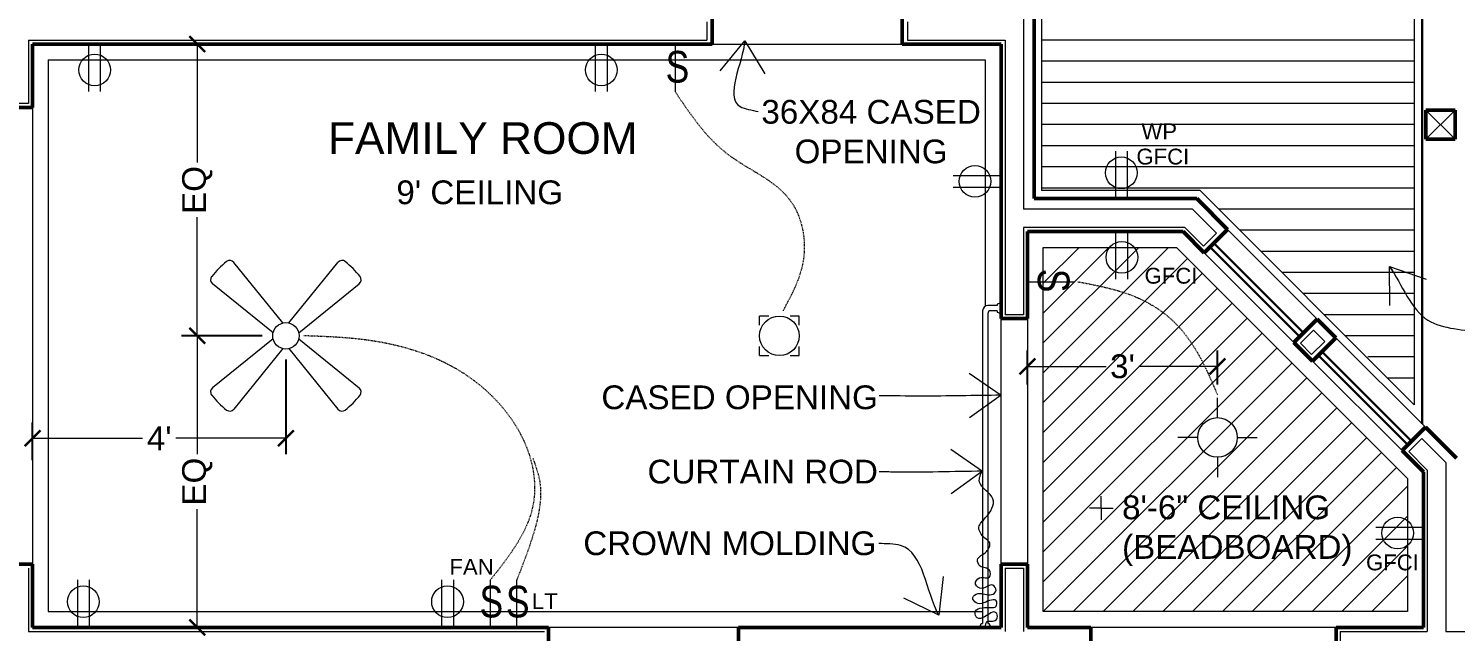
# Model space of a CAD drawing. Header units: inches. Extents: x -4969 to 16721, y 2489 to 24693.
# Drawn here: x 6927.5 to 7197.8, y 7297.3 to 7411.5 of the extents above; entities that cross this region are included whole.
import ezdxf

# ---------------------------------------------------------------- set-up
doc = ezdxf.new("R2010")
doc.units = ezdxf.units.IN
doc.header["$MEASUREMENT"] = 0
doc.linetypes.add('CENTER', pattern=[2, 1.25, -0.25, 0.25, -0.25])
doc.layers.get('0').update_dxf_attribs({"lineweight": 5})
for name, color, linetype, lineweight in [('1', 1, 'Continuous', 9), ('2', 6, 'Continuous', 20), ('3', 3, 'Continuous', 30), ('5', 4, 'Continuous', 50), ('A-DIMSx', 7, 'Continuous', 9), ('A-ELEC', 7, 'Continuous', 9), ('A-TEXTx', 7, 'Continuous', 20)]:
    doc.layers.add(name, color=color, linetype=linetype, lineweight=lineweight)
doc.styles.get("Standard").update_dxf_attribs({"font": 'Arial.ttf'})
doc.dimstyles.get("Standard").update_dxf_attribs({"dimtxt": 3, "dimasz": 2, "dimexe": 0.03125, "dimexo": 0.0625, "dimgap": 0.03125, "dimtad": 0, "dimtoh": 1, "dimdec": 4, "dimlfac": 0.99985, "dimzin": 0, "dimdsep": 46, "dimlunit": 4, "dimtxsty": 'Standard', "dimblk": 'ARCHTICK', "dimblk1": 'ARCHTICK', "dimblk2": 'ARCHTICK', "dimcen": 0.09, "dimclrt": 256, "dimadec": 0, "dimazin": 0, "dimtfac": 1, "dimtdec": 4, "dimtofl": 0, "dimtmove": 0, "dimatfit": 3, "dimfxl": 1, "dimtolj": 1, "dimtzin": 0, "dimarcsym": 0})

# ---------------------------------------------------------------- blocks, each defined once
blk = doc.blocks.new('Ceiling Fan 1')
at = {"layer": 'A-ELEC', "ltscale": 0.25}
for p, q in [((7027.2, 6546.18), (7017.94, 6557.65)), ((7028.38, 6546.18), (7037.63, 6557.65)), ((7025.36, 6544.34), (7013.89, 6553.59)), ((7030.22, 6544.34), (7041.69, 6553.59)), ((7025.36, 6543.16), (7013.89, 6533.91)), ((7030.22, 6543.16), (7041.69, 6533.91)), ((7027.2, 6541.32), (7017.94, 6529.85)), ((7028.38, 6541.32), (7037.63, 6529.85))]:
    blk.add_line(p, q, dxfattribs=at)
at = {"layer": 'A-ELEC', "ltscale": 0.1}
blk.add_circle((7027.79, 6543.75), 2.5, dxfattribs=at)
at = {"layer": 'A-ELEC', "ltscale": 0.25}
for centre, radius, start, end in [((7027.79, 6543.75), 18, 128.6643, 141.3357), ((7017.17, 6557.03), 1, 38.8845, 128.6643), ((7038.41, 6557.03), 1, 51.3357, 141.1155), ((7027.79, 6543.75), 18, 38.6643, 51.3357), ((7014.51, 6554.37), 1, 141.3357, 231.1155), ((7041.06, 6554.37), 1, 308.8845, 38.6643), ((7014.51, 6533.13), 1, 128.8845, 218.6643), ((7027.79, 6543.75), 18, 218.6643, 231.3357), ((7027.79, 6543.75), 18, 308.6643, 321.3357), ((7041.06, 6533.13), 1, 321.3357, 51.1155), ((7017.17, 6530.48), 1, 231.3357, 321.1155), ((7038.41, 6530.48), 1, 218.8845, 308.6643)]:
    blk.add_arc(centre, radius, start, end, dxfattribs=at)
blk = doc.blocks.new('_ArchTick')
at = {"color": 0, "linetype": 'ByBlock', "lineweight": 0, "const_width": 0.15}
blk.add_lwpolyline([(-0.5, -0.5), (0.5, 0.5)], dxfattribs=at)
blk = doc.blocks.new('*D823')
at = {"layer": 'A-DIMSx', "color": 0, "lineweight": -2, "ltscale": 0.25, "transparency": 16777216}
for p, q in [((6976.25, 7348.77), (6976.25, 7330.86)), ((6928.25, 7329.75), (6928.25, 7336.86))]:
    blk.add_line(p, q, dxfattribs=at)
at = {"layer": 'A-DIMSx', "color": 0, "lineweight": 5, "ltscale": 0.25, "transparency": 16777216}
for p, q in [((6928.25, 7333.86), (6949.09, 7333.86)), ((6976.25, 7333.86), (6955.41, 7333.86))]:
    blk.add_line(p, q, dxfattribs=at)
at = {"layer": 'Defpoints', "color": 0, "ltscale": 0.25, "transparency": 16777216}
for p in [(6976.25, 7350.77), (6976.25, 7333.86), (6928.25, 7327.75)]:
    blk.add_point(p, dxfattribs=at)
at = {"layer": 'A-DIMSx', "color": 0, "lineweight": 5, "ltscale": 0.25, "transparency": 16777216, "xscale": 3, "yscale": 3, "zscale": 3, "rotation": 180}
blk.add_blockref('_ArchTick', (6928.25, 7333.86), dxfattribs=at)
at = {"layer": 'A-DIMSx', "color": 0, "lineweight": 5, "ltscale": 0.25, "transparency": 16777216, "xscale": 3, "yscale": 3, "zscale": 3}
blk.add_blockref('_ArchTick', (6976.25, 7333.86), dxfattribs=at)
at = {"layer": 'A-DIMSx', "ltscale": 0.25, "transparency": 16777216, "insert": (6952.25, 7333.86), "char_height": 4.5, "attachment_point": 5}
blk.add_mtext("\\A1;4'", dxfattribs=at)
blk = doc.blocks.new('*D824')
at = {"layer": 'A-DIMSx', "color": 0, "lineweight": -2, "ltscale": 0.25, "transparency": 16777216}
for p, q in [((6971.75, 7408.52), (6956.47, 7408.52)), ((6971.75, 7353.27), (6956.47, 7353.27))]:
    blk.add_line(p, q, dxfattribs=at)
at = {"layer": 'A-DIMSx', "color": 0, "lineweight": 5, "ltscale": 0.25, "transparency": 16777216}
for p, q in [((6959.47, 7408.52), (6959.47, 7386.08)), ((6959.47, 7353.27), (6959.47, 7375.72))]:
    blk.add_line(p, q, dxfattribs=at)
at = {"layer": 'Defpoints', "color": 0, "ltscale": 0.25, "transparency": 16777216}
for p in [(6959.47, 7408.52), (6973.75, 7408.52), (6973.75, 7353.27)]:
    blk.add_point(p, dxfattribs=at)
at = {"layer": 'A-DIMSx', "color": 0, "lineweight": 5, "ltscale": 0.25, "transparency": 16777216, "xscale": 3, "yscale": 3, "zscale": 3}
for p, rotation in [((6959.47, 7408.52), 90), ((6959.47, 7353.27), 270)]:
    blk.add_blockref('_ArchTick', p, dxfattribs=dict(at, rotation=rotation))
at = {"layer": 'A-DIMSx', "ltscale": 0.25, "transparency": 16777216, "insert": (6959.47, 7380.9), "char_height": 4.5, "attachment_point": 5, "rotation": 90}
blk.add_mtext('\\A1;EQ', dxfattribs=at)
blk = doc.blocks.new('*D825')
at = {"layer": 'A-DIMSx', "color": 0, "lineweight": -2, "ltscale": 0.25, "transparency": 16777216}
for p, q in [((6971.75, 7353.27), (6956.47, 7353.27)), ((6961.47, 7298.02), (6962.47, 7298.02))]:
    blk.add_line(p, q, dxfattribs=at)
at = {"layer": 'A-DIMSx', "color": 0, "lineweight": 5, "ltscale": 0.25, "transparency": 16777216}
for p, q in [((6959.47, 7353.27), (6959.47, 7330.83)), ((6959.47, 7298.02), (6959.47, 7320.47))]:
    blk.add_line(p, q, dxfattribs=at)
at = {"layer": 'Defpoints', "color": 0, "ltscale": 0.25, "transparency": 16777216}
for p in [(6973.75, 7353.27), (6959.47, 7298.02), (6959.47, 7298.02)]:
    blk.add_point(p, dxfattribs=at)
at = {"layer": 'A-DIMSx', "color": 0, "lineweight": 5, "ltscale": 0.25, "transparency": 16777216, "xscale": 3, "yscale": 3, "zscale": 3}
for p, rotation in [((6959.47, 7353.27), 90), ((6959.47, 7298.02), 270)]:
    blk.add_blockref('_ArchTick', p, dxfattribs=dict(at, rotation=rotation))
at = {"layer": 'A-DIMSx', "ltscale": 0.25, "transparency": 16777216, "insert": (6959.47, 7325.65), "char_height": 4.5, "attachment_point": 5, "rotation": 90}
blk.add_mtext('\\A1;EQ', dxfattribs=at)
blk = doc.blocks.new('*D826')
at = {"layer": 'A-DIMSx', "color": 0, "lineweight": -2, "ltscale": 0.25, "transparency": 16777216}
for p, q in [((7116.75, 7344.06), (7116.75, 7350.48)), ((7152.75, 7344.06), (7152.75, 7350.48))]:
    blk.add_line(p, q, dxfattribs=at)
at = {"layer": 'A-DIMSx', "color": 0, "lineweight": 5, "ltscale": 0.25, "transparency": 16777216}
for p, q in [((7116.75, 7347.48), (7131.68, 7347.48)), ((7152.75, 7347.48), (7137.82, 7347.48))]:
    blk.add_line(p, q, dxfattribs=at)
at = {"layer": 'Defpoints', "color": 0, "ltscale": 0.25, "transparency": 16777216}
for p in [(7116.75, 7347.48), (7116.75, 7342.06), (7152.75, 7342.06)]:
    blk.add_point(p, dxfattribs=at)
at = {"layer": 'A-DIMSx', "color": 0, "lineweight": 5, "ltscale": 0.25, "transparency": 16777216, "xscale": 3, "yscale": 3, "zscale": 3, "rotation": 180}
blk.add_blockref('_ArchTick', (7116.75, 7347.48), dxfattribs=at)
at = {"layer": 'A-DIMSx', "color": 0, "lineweight": 5, "ltscale": 0.25, "transparency": 16777216, "xscale": 3, "yscale": 3, "zscale": 3}
blk.add_blockref('_ArchTick', (7152.75, 7347.48), dxfattribs=at)
at = {"layer": 'A-DIMSx', "ltscale": 0.25, "transparency": 16777216, "insert": (7134.75, 7347.48), "char_height": 4.5, "attachment_point": 5}
blk.add_mtext("\\A1;3'", dxfattribs=at)

msp = doc.modelspace()

# ---------------------------------------------------------------- linework, layer by layer
at = {"layer": '1'}
for p, q in [((7115.9965993, 7422.2747155), (7115.9965993, 7377.2747155)), ((7055.9965993, 7412.7747155), (7055.9965993, 7409.2747155)), ((7093.9965993, 7412.7747155), (7093.9965993, 7409.2747155)), ((6927.4965993, 7409.2747155), (6927.4965993, 7397.2747155)), ((6927.4965993, 7409.2747155), (7055.9965993, 7409.2747155)), ((7093.9965993, 7409.2747155), (7112.4965993, 7409.2747155)), ((7112.4965993, 7409.2747155), (7112.4965993, 7357.2747155)), ((7189.9965993, 7409.2747155), (7119.4965993, 7409.2747155)), ((7189.9965993, 7405.2747155), (7119.4965993, 7405.2747155)), ((7189.9965993, 7401.2747155), (7119.4965993, 7401.2747155)), ((6927.4965993, 7397.2747155), (6923.9965993, 7397.2747155)), ((7189.9965993, 7397.2747155), (7119.4965993, 7397.2747155)), ((7189.9965993, 7393.2747155), (7119.4965993, 7393.2747155)), ((7189.9965993, 7389.2747155), (7119.4965993, 7389.2747155)), ((7189.9965993, 7385.2747155), (7119.4965993, 7385.2747155)), ((7189.9965993, 7381.2747155), (7119.4965993, 7381.2747155)), ((7147.9965993, 7377.2747155), (7115.9965993, 7377.2747155)), ((7152.5511628, 7372.720152), (7147.9965993, 7377.2747155)), ((7189.9965993, 7377.2747155), (7152.9463467, 7377.2747155)), ((7115.9965993, 7373.7747155), (7115.9965993, 7357.2747155)), ((7146.5468518, 7373.7747155), (7115.9965993, 7373.7747155)), ((7146.5468518, 7373.7747155), (7150.0762891, 7370.2452782)), ((7150.0762891, 7370.2452782), (7152.5511628, 7372.720152)), ((7189.9965993, 7373.2747155), (7156.9463467, 7373.2747155)), ((7119.7465993, 7346.2795495), (7143.4917653, 7370.0247155)), ((7119.7465993, 7351.9364037), (7137.834911, 7370.0247155)), ((7119.7465993, 7357.593258), (7132.1780568, 7370.0247155)), ((7119.7465993, 7363.2501122), (7126.5212025, 7370.0247155)), ((7119.7465993, 7340.6226952), (7147.0710852, 7367.9471812)), ((7189.9965993, 7369.2747155), (7160.9463467, 7369.2747155)), ((7119.7465993, 7334.965841), (7149.8995124, 7365.1187541)), ((7189.9965993, 7365.2747155), (7164.9463467, 7365.2747155)), ((7119.7465993, 7329.3089867), (7152.7279395, 7362.2903269)), ((7189.9965993, 7361.2747155), (7168.9463467, 7361.2747155)), ((7119.7465993, 7323.6521325), (7155.5563666, 7359.4618998)), ((7115.9965993, 7357.2747155), (7112.4965993, 7357.2747155)), ((7119.7465993, 7317.9952782), (7158.3847937, 7356.6334727)), ((7189.9965993, 7357.2747155), (7172.9463467, 7357.2747155)), ((7119.7465993, 7312.338424), (7161.2132209, 7353.8050456)), ((7168.4610654, 7351.8605019), (7170.9359391, 7354.3353756)), ((7173.0572594, 7352.2140553), (7170.9359391, 7354.3353756)), ((7189.9965993, 7353.2747155), (7176.9463467, 7353.2747155)), ((7119.7465993, 7306.6815697), (7164.041648, 7350.9766184)), ((7170.5823857, 7349.7391816), (7168.4610654, 7351.8605019)), ((7170.5823857, 7349.7391816), (7173.0572594, 7352.2140553)), ((7119.7465993, 7301.0247155), (7166.8700751, 7348.1481913)), ((7189.9965993, 7349.2747155), (7181.199041, 7349.2747155)), ((7125.4034535, 7301.0247155), (7169.6985022, 7345.3197642)), ((7189.9965993, 7345.2747155), (7184.9463467, 7345.2747155)), ((7131.0603078, 7301.0247155), (7172.5269294, 7342.4913371)), ((7136.717162, 7301.0247155), (7175.3553565, 7339.6629099)), ((7142.3740163, 7301.0247155), (7178.1837836, 7336.8344828)), ((7148.0308705, 7301.0247155), (7181.0122107, 7334.0060557)), ((7188.967162, 7331.3544053), (7191.4420358, 7333.829279)), ((7195.9965993, 7329.2747155), (7191.4420358, 7333.829279)), ((7153.6877248, 7301.0247155), (7183.8406379, 7331.1776286)), ((7192.4965993, 7327.824968), (7188.967162, 7331.3544053)), ((7195.9965993, 7329.2747155), (7195.9965993, 7297.2747155)), ((7159.344579, 7301.0247155), (7186.669065, 7328.3492014)), ((7192.4965993, 7327.824968), (7192.4965993, 7297.2747155)), ((7165.0014333, 7301.0247155), (7188.7465993, 7324.7698815)), ((7170.6582875, 7301.0247155), (7188.7465993, 7319.1130272)), ((7176.3151418, 7301.0247155), (7188.7465993, 7313.456173)), ((6927.4965993, 7309.2747155), (6927.4965993, 7297.2747155)), ((7112.4965993, 7309.2747155), (7112.4965993, 7297.2747155)), ((7112.4965993, 7309.2747155), (7115.9965993, 7309.2747155)), ((7115.9965993, 7309.2747155), (7115.9965993, 7297.2747155)), ((7181.971996, 7301.0247155), (7188.7465993, 7307.7993187)), ((6927.4965993, 7297.2747155), (7025.2465993, 7297.2747155)), ((7175.9965993, 7297.2747155), (7192.4965993, 7297.2747155)), ((7175.9965993, 7297.2747155), (7175.9965993, 7293.7747155)), ((7195.9965993, 7297.2747155), (7211.9965993, 7297.2747155))]:
    msp.add_line(p, q, dxfattribs=at)
msp.add_lwpolyline([(7119.4965993, 7577.2747155), (7189.9965993, 7577.2747155), (7189.9965993, 7340.2244629), (7149.4463467, 7380.7747155), (7119.4965993, 7380.7747155)], close=True, dxfattribs=at)
msp.add_open_spline([(7108.7465993, 7298.0247155), (7108.8049545, 7298.4998505), (7108.9283343, 7299.504422), (7110.359586, 7299.0166284), (7111.2358844, 7299.8521132), (7110.6603832, 7301.6176162), (7108.9423834, 7300.0822397), (7107.1846442, 7299.4348017), (7106.3331865, 7301.7094151), (7108.9772165, 7301.8935172), (7110.9586933, 7301.6922347), (7111.04343, 7303.9200378), (7108.6977056, 7302.6631695), (7107.0895421, 7302.3666056), (7105.9829385, 7303.7694169), (7107.8996874, 7304.9639303), (7109.4109511, 7303.7009957), (7111.1506037, 7304.9394478), (7109.9700756, 7306.7629088), (7108.4741603, 7304.9005184), (7106.4342532, 7306.1138114), (7107.6659876, 7308.0302443), (7109.8502877, 7306.8495508), (7109.7471015, 7309.514823), (7107.7412321, 7309.1441046), (7106.8757862, 7311.3807569), (7109.092465, 7311.974279), (7109.9643228, 7314.1496226), (7108.2604363, 7315.0999765), (7106.9850124, 7317.1074622), (7109.310397, 7319.1288156), (7111.4975913, 7322.7609348), (7106.8296733, 7324.8969367), (7107.8893773, 7327.1036879), (7108.2836903, 7327.9248142)], degree=3, knots=[0, 0, 0, 0, 1.1840749792, 2.5034732089, 3.3351592419, 4.3319433353, 6.6340048114, 8.0268839376, 9.097097648, 12.0156809279, 13.2882959308, 14.2596252029, 16.6818833478, 18.1196384675, 19.319014229, 20.5228224933, 23.1528672395, 24.2973101325, 25.4672895044, 27.6056258064, 29.0946213571, 30.4960394173, 32.4192886134, 33.7262701708, 35.6292895929, 36.9055172894, 39.1995473115, 41.0493126363, 42.2205046227, 44.5685010463, 46.7651530592, 50.5751825061, 54.6710802335, 57.0983237381, 57.0983237381, 57.0983237381, 57.0983237381], dxfattribs=at)
at = {"layer": '2'}
for p, q in [((7056.9965993, 7408.5247155), (7092.9965993, 7408.5247155)), ((6931.2465993, 7405.5247155), (6931.2465993, 7301.0247155)), ((6931.2465993, 7405.5247155), (7108.7465993, 7405.5247155)), ((7108.7465993, 7405.5247155), (7108.7465993, 7358.8907409)), ((6928.2465993, 7396.5247155), (6928.2465993, 7310.0247155)), ((7154.6724831, 7373.4272587), (7171.6430459, 7356.456696)), ((7150.2530658, 7369.0078413), (7167.2236285, 7352.0372786)), ((7110.9965993, 7359.0247155), (7109.2465993, 7359.0247155)), ((7111.7465993, 7359.5247155), (7110.9965993, 7359.2747155)), ((7110.9965993, 7359.2747155), (7110.9965993, 7359.0247155)), ((7108.2465993, 7358.0247155), (7108.2465993, 7298.7747155)), ((7109.2465993, 7357.5247155), (7109.2465993, 7298.7747155)), ((7110.9965993, 7358.0247155), (7109.7465993, 7358.0247155)), ((7110.9965993, 7358.0247155), (7110.9965993, 7357.7747155)), ((7110.9965993, 7357.7747155), (7111.7465993, 7357.5247155)), ((7111.7465993, 7310.0247155), (7111.7465993, 7356.5247155)), ((7116.7465993, 7356.5247155), (7116.7465993, 7310.0247155)), ((7175.1785798, 7352.9211621), (7192.1491425, 7335.9505993)), ((7170.7591624, 7348.5017447), (7187.7297252, 7331.5311819)), ((6931.2465993, 7301.0247155), (7108.2465993, 7301.0247155)), ((7061.9965993, 7298.0247155), (7025.9965993, 7298.0247155)), ((7107.7465993, 7298.0247155), (7107.9965993, 7298.7747155)), ((7107.9965993, 7298.7747155), (7108.2465993, 7298.7747155)), ((7109.2465993, 7298.7747155), (7109.4965993, 7298.7747155)), ((7109.4965993, 7298.7747155), (7109.7465993, 7298.0247155)), ((7175.2465993, 7298.0247155), (7128.7465993, 7298.0247155))]:
    msp.add_line(p, q, dxfattribs=at)
at = {"layer": '2', "ltscale": 0.25}
for p, q in [((7192.2465993, 7396.0247155), (7197.7465993, 7390.5247155)), ((7197.7465993, 7396.0247155), (7192.2465993, 7390.5247155))]:
    msp.add_line(p, q, dxfattribs=at)
at = {"layer": '2'}
msp.add_lwpolyline([(7119.7465993, 7301.0247155), (7119.7465993, 7370.0247155), (7144.9935509, 7370.0247155), (7188.7465993, 7326.2716671), (7188.7465993, 7301.0247155)], close=True, dxfattribs=at)
for centre, radius in [((7109.2465993, 7358.0247155), 1), ((7109.7465993, 7357.5247155), 0.5)]:
    msp.add_arc(centre, radius, 90, 180, dxfattribs=at)
at = {"layer": '3', "ltscale": 0.1}
msp.add_line((7191.4965993, 7336.6031426), (7191.4965993, 7578.7747155), dxfattribs=at)
at = {"layer": '3'}
for p, q in [((7168.3026103, 7353.1162604), (7151.3320475, 7370.0868231)), ((7169.009717, 7353.8233671), (7152.0391543, 7370.7939299)), ((7188.8087069, 7332.6101637), (7171.8381442, 7349.5807265)), ((7189.5158137, 7333.3172705), (7172.545251, 7350.2878332))]:
    msp.add_line(p, q, dxfattribs=at)
at = {"layer": '5'}
for p, q in [((7117.9965993, 7423.2747155), (7117.9965993, 7379.2747155)), ((7056.9965993, 7413.5247155), (7056.9965993, 7408.5247155)), ((7092.9965993, 7413.5247155), (7092.9965993, 7408.5247155)), ((6928.2465993, 7408.5247155), (6928.2465993, 7396.5247155)), ((6928.2465993, 7408.5247155), (7056.9965993, 7408.5247155)), ((7092.9965993, 7408.5247155), (7111.7465993, 7408.5247155)), ((7111.7465993, 7408.5247155), (7111.7465993, 7356.5247155)), ((6928.2465993, 7396.5247155), (6923.2465993, 7396.5247155)), ((7192.2465993, 7396.0247155), (7192.2465993, 7390.5247155)), ((7197.7465993, 7396.0247155), (7192.2465993, 7396.0247155)), ((7197.7465993, 7396.0247155), (7197.7465993, 7390.5247155)), ((7192.2465993, 7390.5247155), (7197.7465993, 7390.5247155)), ((7148.8250264, 7379.2747155), (7117.9965993, 7379.2747155)), ((7148.8250264, 7379.2747155), (7154.6724831, 7373.4272587)), ((7146.2361916, 7373.0247155), (7116.7465993, 7373.0247155)), ((7116.7465993, 7373.0247155), (7116.7465993, 7356.5247155)), ((7150.2530658, 7369.0078413), (7146.2361916, 7373.0247155)), ((7150.2530658, 7369.0078413), (7154.6724831, 7373.4272587)), ((7116.7465993, 7356.5247155), (7111.7465993, 7356.5247155)), ((7167.2236285, 7352.0372786), (7171.6430459, 7356.456696)), ((7175.1785798, 7352.9211621), (7171.6430459, 7356.456696)), ((7170.7591624, 7348.5017447), (7167.2236285, 7352.0372786)), ((7170.7591624, 7348.5017447), (7175.1785798, 7352.9211621)), ((7187.7297252, 7331.5311819), (7192.1491425, 7335.9505993)), ((7197.9965993, 7330.1031426), (7192.1491425, 7335.9505993)), ((7191.7465993, 7327.5143078), (7187.7297252, 7331.5311819)), ((7191.7465993, 7327.5143078), (7191.7465993, 7298.0247155)), ((6928.2465993, 7310.0247155), (6923.2465993, 7310.0247155)), ((6928.2465993, 7310.0247155), (6928.2465993, 7298.0247155)), ((7111.7465993, 7310.0247155), (7111.7465993, 7298.0247155)), ((7116.7465993, 7310.0247155), (7111.7465993, 7310.0247155)), ((7116.7465993, 7310.0247155), (7116.7465993, 7298.0247155)), ((6928.2465993, 7298.0247155), (7025.9965993, 7298.0247155)), ((7025.9965993, 7293.0247155), (7025.9965993, 7298.0247155)), ((7061.9965993, 7293.0247155), (7061.9965993, 7298.0247155)), ((7061.9965993, 7298.0247155), (7111.7465993, 7298.0247155)), ((7116.7465993, 7298.0247155), (7128.7465993, 7298.0247155)), ((7128.7465993, 7298.0247155), (7128.7465993, 7293.0247155)), ((7175.2465993, 7298.0247155), (7191.7465993, 7298.0247155)), ((7175.2465993, 7298.0247155), (7175.2465993, 7293.0247155))]:
    msp.add_line(p, q, dxfattribs=at)
at = {"layer": 'A-ELEC', "ltscale": 0.1}
for p, q in [((6938.9025423, 7399.5247155), (6938.9025423, 7408.5247155)), ((6941.1525423, 7399.5247155), (6941.1525423, 7408.5247155)), ((7034.9025423, 7399.5247155), (7034.9025423, 7408.5247155)), ((7037.1525423, 7399.5247155), (7037.1525423, 7408.5247155)), ((7049.9965993, 7408.5247155), (7049.9965993, 7399.5247155)), ((7133.4108128, 7388.2747155), (7133.4108128, 7379.2747155)), ((7135.6608128, 7388.2747155), (7135.6608128, 7379.2747155)), ((7102.6730152, 7383.6564788), (7111.6730152, 7383.6564788)), ((7102.6730152, 7381.4064788), (7111.6730152, 7381.4064788)), ((7133.5024736, 7364.0247155), (7133.5024736, 7373.0247155)), ((7135.7524736, 7364.0247155), (7135.7524736, 7373.0247155)), ((7116.7465993, 7363.5247155), (7125.7465993, 7363.5247155)), ((7065.9965993, 7355.2927411), (7065.9965993, 7357.0247155)), ((7067.7285737, 7357.0247155), (7065.9965993, 7357.0247155)), ((7073.4965993, 7357.0247155), (7071.7646249, 7357.0247155)), ((7073.4965993, 7355.2927411), (7073.4965993, 7357.0247155)), ((7065.9965993, 7349.5247155), (7065.9965993, 7351.2566899)), ((7073.4965993, 7349.5247155), (7073.4965993, 7351.2566899)), ((7065.9965993, 7349.5247155), (7067.7285737, 7349.5247155)), ((7071.7646249, 7349.5247155), (7073.4965993, 7349.5247155)), ((7152.7465993, 7337.7747155), (7152.7465993, 7341.5247155)), ((7148.9965993, 7334.0247155), (7145.2465993, 7334.0247155)), ((7156.4965993, 7334.0247155), (7160.2465993, 7334.0247155)), ((7152.7465993, 7330.2747155), (7152.7465993, 7326.5247155)), ((7182.7465993, 7317.0305898), (7191.7465993, 7317.0305898)), ((7182.7465993, 7314.7805898), (7191.7465993, 7314.7805898)), ((6936.7465993, 7307.0247155), (6936.7465993, 7298.0247155)), ((6938.9965993, 7307.0247155), (6938.9965993, 7298.0247155)), ((7005.7465993, 7307.0247155), (7005.7465993, 7298.0247155)), ((7007.9965993, 7307.0247155), (7007.9965993, 7298.0247155)), ((7014.9965993, 7298.0247155), (7014.9965993, 7307.0247155)), ((7019.9965993, 7298.0247155), (7019.9965993, 7307.0247155))]:
    msp.add_line(p, q, dxfattribs=at)
for centre, radius in [((6940.0275423, 7403.6497155), 3), ((7036.0275423, 7403.6497155), 3), ((7106.7980152, 7382.5314788), 3), ((7134.5358128, 7384.1497155), 3), ((7134.6274736, 7368.1497155), 3), ((7069.7465993, 7353.2747155), 3.75), ((7152.7465993, 7334.0247155), 3.75), ((7186.8715993, 7315.9055898), 3), ((6937.8715993, 7302.8997155), 3), ((7006.8715993, 7302.8997155), 3)]:
    msp.add_circle(centre, radius, dxfattribs=at)
at = {"layer": 'A-ELEC', "linetype": 'CENTER', "ltscale": 0.1}
for points, knots in [([(7049.9965993, 7399.5247155), (7052.9452545, 7395.1322753), (7058.6700534, 7386.6043751), (7072.9969692, 7381.2786353), (7075.6001583, 7367.595136), (7072.1097016, 7361.1289969), (7070.4346143, 7358.0258651)], [0, 0, 0, 0, 15.639623179, 30.3642482495, 41.6794975225, 52.1203641787, 52.1203641787, 52.1203641787, 52.1203641787]), ([(7126.2690321, 7363.5247155), (7130.2865243, 7362.7654427), (7136.7856892, 7361.5371544), (7144.6380958, 7356.4203691), (7149.4554115, 7349.8392124), (7151.6104182, 7344.745569), (7152.7465993, 7342.0600547)], [0, 0, 0, 0, 12.1450655712, 19.647277254, 27.4816361207, 36.2184113585, 36.2184113585, 36.2184113585, 36.2184113585]), ([(6979.6215993, 7353.3400707), (6983.6104664, 7353.1993251), (6994.5038698, 7352.8149556), (7012.1265306, 7347.3837464), (7023.118383, 7333.3180139), (7023.7387609, 7318.0979847), (7018.6516388, 7311.6543755), (7014.9965993, 7307.0247155)], [0, 0, 0, 0, 11.9772040873, 32.7091653941, 53.5452206725, 60.1419096554, 76.9783395159, 76.9783395159, 76.9783395159, 76.9783395159]), ([(7023.0437247, 7330.077196), (7023.6124067, 7328.5244853), (7025.9180804, 7322.2291484), (7022.5408523, 7313.5575278), (7019.9965993, 7307.0247155)], [59.6215621547, 59.6215621547, 59.6215621547, 59.6215621547, 65.1337206306, 81.9701504911, 81.9701504911, 81.9701504911, 81.9701504911])]:
    msp.add_open_spline(points, degree=3, knots=knots, dxfattribs=at)
at = {"layer": 'A-TEXTx'}
for q in [(7130.7308655, 7322.890699), (7128.4808655, 7320.640699), (7132.9808655, 7320.640699), (7130.7308655, 7318.390699)]:
    msp.add_line((7130.7308655, 7320.640699), q, dxfattribs=at)

# ---------------------------------------------------------------- block references
at = {"layer": '5', "ltscale": 0.25}
msp.add_blockref('Ceiling Fan 1', (-51.5406637, 809.5230178), dxfattribs=at)

# ---------------------------------------------------------------- texts
at = {"layer": 'A-ELEC', "ltscale": 0.5, "char_height": 6, "attachment_point": 1}
for s, insert in [('{\\W0.8;S}', (7048.1947268, 7407.2426755)), ('{\\H0.5x;GFCI}', (7138.9308028, 7366.1572235)), ('{\\H0.5x;GFCI}', (7180.8851532, 7311.8536903)), ('{\\W0.8;S}', (7012.9430001, 7305.9343026)), ('{\\W0.8;S}', (7017.9430001, 7305.9343026))]:
    msp.add_mtext(s, dxfattribs=dict(at, insert=insert))
at = {"layer": 'A-ELEC', "ltscale": 0.5, "insert": (7118.6168044, 7361.5003332), "char_height": 6, "attachment_point": 9, "rotation": 270}
msp.add_mtext('{\\W0.8;S}', dxfattribs=at)
at = {"layer": 'A-ELEC', "ltscale": 0.5, "char_height": 6, "width": 9.411323329, "attachment_point": 1}
for s, insert in [('{\\H0.5x;FAN}', (7007.2388995, 7311.0236046)), ('{\\H0.5x;LT}', (7022.8635606, 7304.5232393))]:
    msp.add_mtext(s, dxfattribs=dict(at, insert=insert))
at = {"layer": 'A-TEXTx', "ltscale": 0.25, "char_height": 4.5, "attachment_point": 5}
for s, insert, width in [('36X84 CASED\\POPENING', (7087.1237868, 7391.9224458), 55.415474048), ('CASED OPENING', (7062.2117811, 7341.5975816), 55.415474048), ('CURTAIN ROD', (7066.587286, 7327.5199504), 46.664464296), ('CROWN MOLDING', (7060.3564136, 7313.9507417), 65.179897062)]:
    msp.add_mtext(s, dxfattribs=dict(at, insert=insert, width=width))
at = {"layer": 'A-TEXTx', "ltscale": 0.5, "insert": (7013.564107, 7393.735178), "char_height": 6, "width": 104.530359291, "attachment_point": 2}
msp.add_mtext('FAMILY ROOM', dxfattribs=at)
at = {"layer": 'A-TEXTx', "ltscale": 0.5, "char_height": 6}
for s, insert, attachment_point in [('{\\H0.5x;WP}', (7138.3346755, 7393.5101075), 1), ('{\\H0.5x;GFCI}', (7147.3963486, 7385.6837676), 9)]:
    msp.add_mtext(s, dxfattribs=dict(at, insert=insert, attachment_point=attachment_point))
at = {"layer": 'A-TEXTx', "ltscale": 0.25, "char_height": 4.5, "attachment_point": 4}
for s, insert in [("{9' CEILING}", (6997.1801325, 7380.4250463)), ('8\'-6" CEILING\\P(BEADBOARD)', (7134.6694368, 7316.3546373))]:
    msp.add_mtext(s, dxfattribs=dict(at, insert=insert))

# ---------------------------------------------------------------- dimensions: what is measured, and where the dimension line sits
at = {"layer": 'A-DIMSx', "ltscale": 0.25}
for base, p2, picture, middle in [((6959.4734257, 7408.5247155), (6973.7465993, 7408.5247155), '*D824', (6959.4734257, 7380.8997155)), ((6959.4734257, 7298.0247155), (6959.4734257, 7298.0247155), '*D825', (6959.4734257, 7325.6497155))]:
    dim = msp.add_linear_dim(base=base, p1=(6973.7465993, 7353.2747155), p2=p2, angle=90, text='EQ', dimstyle='Standard', override={"dimtxt": 4.5, "dimasz": 3, "dimexe": 3, "dimexo": 2, "dimgap": 1, "dimlfac": -47.9928, "dimtmove": 1, "dimlwd": 5}, dxfattribs=at)
    dim.commit()
    dim.dimension.update_dxf_attribs({"geometry": picture, "text_midpoint": middle})
for base, p1, p2, picture, middle in [((6976.2465993, 7333.8577981), (6928.2465993, 7327.7503572), (6976.2465993, 7350.7747155), '*D823', (6952.2465993, 7333.8577981)), ((7116.7465993, 7347.4785697), (7152.7465993, 7342.0600547), (7116.7465993, 7342.0600547), '*D826', (7134.7465993, 7347.4785697))]:
    dim = msp.add_linear_dim(base=base, p1=p1, p2=p2, dimstyle='Standard', override={"dimtxt": 4.5, "dimasz": 3, "dimexe": 3, "dimexo": 2, "dimgap": 1, "dimlfac": -47.9928, "dimtmove": 1, "dimlwd": 5}, dxfattribs=at)
    dim.commit()
    dim.dimension.update_dxf_attribs({"geometry": picture, "text_midpoint": middle})

# ---------------------------------------------------------------- leaders
at = {"layer": 'A-TEXTx', "path_type": 1, "annotation_type": 0, "has_hookline": 1, "hookline_direction": 1}
for points, text_width in [([(7063.169652, 7409.1732131), (7062.3138114, 7396.7093286), (7065.6960289, 7395.7364114)], 40.9849932), ([(7111.7465993, 7342.0180968), (7096.5508568, 7341.8571783), (7088.6517127, 7341.9227105)], 51.691678), ([(7108.2465993, 7327.6243432), (7091.5330999, 7327.4634247), (7088.6517127, 7327.5289569)], 43.0078445), ([(7099.9370291, 7300.3773921), (7092.7049558, 7313.5556681), (7088.5600905, 7313.9597482)], 54.8226467)]:
    msp.add_leader(points, dimstyle='Standard', override={"dimasz": 6, "dimgap": 1, "dimldrblk": 'Open90', "dimlwd": -1}, dxfattribs=dict(at, text_width=text_width))
at = {"layer": 'A-TEXTx', "path_type": 1}
msp.add_leader([(7185.3176922, 7366.3892183), (7192.620019, 7356.2186606), (7202.9568046, 7353.764663)], dimstyle='Standard', override={"dimasz": 6, "dimgap": 1, "dimldrblk": 'Open90', "dimlwd": -1}, dxfattribs=at)

doc.saveas('drawing.dxf')
